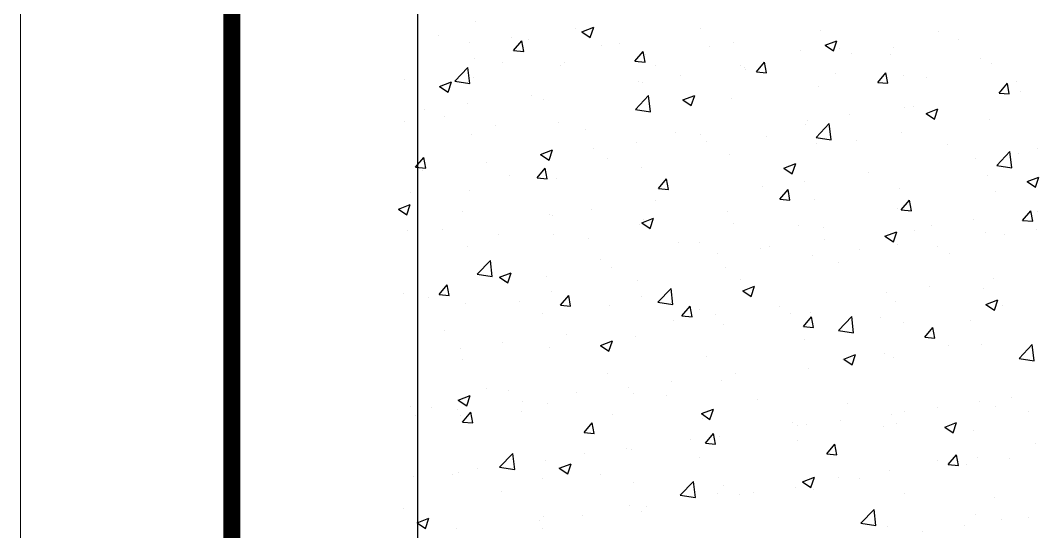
# Model space of a CAD drawing. Header units: millimetres. Extents: x 6597 to 20911, y -10306 to -132.
# Drawn here: x 9652 to 10254, y -736 to -434 of the extents above; entities that cross this region are included whole.
import ezdxf

# ---------------------------------------------------------------- set-up
doc = ezdxf.new("R2010")
doc.units = ezdxf.units.MM
doc.header["$LTSCALE"] = 25
doc.header["$MEASUREMENT"] = 0
doc.layers.add('MAAI - VEGETAÇÃO', color=106, linetype='Continuous')
doc.layers.add('TEXTO', color=7, linetype='Continuous', lineweight=30)

msp = doc.modelspace()

# ---------------------------------------------------------------- linework, layer by layer
at = {"lineweight": 0}
msp.add_line((9651.73, -4361.97), (9651.73, -156.97), dxfattribs=at)
msp.add_line((9886.39, -252.3), (9886.39, -2316.6))
at = {"layer": 'MAAI - VEGETAÇÃO', "linetype": 'Continuous', "transparency": 33554559}
for p, q in [((9920.5, -434.68), (9920.5, -434.68)), ((9979.89, -439.01), (9979.89, -439.01)), ((9983.43, -440.83), (9990.43, -438.14)), ((9988.41, -444.19), (9990.43, -438.14)), ((10053.36, -438.83), (10053.36, -438.83)), ((9898.82, -443.03), (9898.82, -443.03)), ((9942.01, -444), (9942.01, -444)), ((9952.21, -445.29), (9952.21, -445.29)), ((9983.43, -440.83), (9988.41, -444.19)), ((10124.42, -439.99), (10124.42, -439.99)), ((10193.96, -440.76), (10193.96, -440.76)), ((10205.7, -445.26), (10205.7, -445.26)), ((9916.98, -447.29), (9916.98, -447.29)), ((9943.1, -451.95), (9947.92, -446.2)), ((9949.08, -452.47), (9947.92, -446.2)), ((9995.04, -448.84), (9995.04, -448.84)), ((10005.59, -447.54), (10005.59, -447.54)), ((10058.97, -449.8), (10058.97, -449.8)), ((10073.08, -447.03), (10073.08, -447.03)), ((10127.14, -448.84), (10134.15, -446.15)), ((10127.14, -448.84), (10132.12, -452.19)), ((10132.12, -452.19), (10134.15, -446.15)), ((10135.64, -450.78), (10135.64, -450.78)), ((10167.83, -450.25), (10167.83, -450.25)), ((9919.91, -456.47), (9919.91, -456.47)), ((9943.1, -451.95), (9949.08, -452.47)), ((10014.83, -458.22), (10019.65, -452.48)), ((10020.81, -458.75), (10019.65, -452.48)), ((10021.14, -454.53), (10021.14, -454.53)), ((10112.35, -452.05), (10112.35, -452.05)), ((10142.8, -453.54), (10142.8, -453.54)), ((10165.73, -454.31), (10165.73, -454.31)), ((10219.12, -456.57), (10219.12, -456.57)), ((9908.37, -470.11), (9916.16, -461.99)), ((9917.26, -471.5), (9916.15, -462)), ((9936.73, -458.85), (9936.73, -458.85)), ((9970.63, -460.93), (9970.63, -460.93)), ((9973.29, -458.72), (9973.29, -458.72)), ((10014.83, -458.22), (10020.81, -458.75)), ((10026.67, -460.98), (10026.67, -460.98)), ((10077.32, -460.79), (10077.32, -460.79)), ((10079.64, -461.86), (10079.64, -461.86)), ((10080.05, -463.23), (10080.05, -463.23)), ((10086.55, -464.5), (10091.38, -458.75)), ((10092.53, -465.02), (10091.38, -458.75)), ((10225.65, -459.38), (10225.65, -459.38)), ((9878.41, -468.86), (9878.41, -468.86)), ((9919.28, -467.97), (9919.28, -467.97)), ((10041.77, -466.84), (10041.77, -466.84)), ((10086.55, -464.5), (10092.53, -465.02)), ((10133.44, -465.49), (10133.44, -465.49)), ((10158.28, -470.77), (10163.1, -465.03)), ((10164.26, -471.3), (10163.1, -465.03)), ((10173.71, -466.88), (10173.71, -466.88)), ((10186.82, -467.74), (10186.82, -467.74)), ((9899.41, -473.08), (9906.41, -470.4)), ((9899.41, -473.08), (9904.38, -476.44)), ((9904.38, -476.44), (9906.41, -470.4)), ((9908.37, -470.12), (9917.26, -471.5)), ((10016.73, -470.14), (10016.73, -470.14)), ((10019.01, -470.8), (10019.01, -470.8)), ((10123.2, -473.28), (10123.2, -473.28)), ((10158.28, -470.77), (10164.26, -471.3)), ((10230.01, -477.05), (10234.83, -471.3)), ((10235.98, -477.57), (10234.83, -471.31)), ((10240.2, -470), (10240.2, -470)), ((9953.58, -478.45), (9953.58, -478.45)), ((9960.69, -480.81), (9960.69, -480.81)), ((10015.1, -486.66), (10022.89, -478.54)), ((10023.98, -488.05), (10022.88, -478.55)), ((10043.12, -481.09), (10050.12, -478.4)), ((10043.12, -481.09), (10048.1, -484.45)), ((10048.1, -484.45), (10050.12, -478.4)), ((10071.86, -480.32), (10071.86, -480.32)), ((10230.01, -477.05), (10235.98, -477.57)), ((10232.15, -475.76), (10232.15, -475.76)), ((10242.55, -476.39), (10242.55, -476.39)), ((9890.67, -486.74), (9890.67, -486.74)), ((9915.71, -483.44), (9915.71, -483.44)), ((10015.09, -486.67), (10023.98, -488.05)), ((10173.83, -485.77), (10173.83, -485.77)), ((10179.4, -484.7), (10179.4, -484.7)), ((10186.83, -489.1), (10193.84, -486.41)), ((10191.81, -492.46), (10193.84, -486.41)), ((9902.37, -490.82), (9902.37, -490.82)), ((10019.92, -487.82), (10019.92, -487.82)), ((10116.49, -492.98), (10116.49, -492.98)), ((10141.52, -489.69), (10141.52, -489.69)), ((10186.83, -489.1), (10191.81, -492.46)), ((10224.44, -492.67), (10224.44, -492.67)), ((9878.93, -493.86), (9878.93, -493.86)), ((9932.31, -496.12), (9932.31, -496.12)), ((9969.41, -494.22), (9969.41, -494.22)), ((9985.69, -498.37), (9985.69, -498.37)), ((10115.52, -495.78), (10115.52, -495.78)), ((10121.82, -503.21), (10129.61, -495.09)), ((10130.71, -504.6), (10129.6, -495.1)), ((9918.07, -501.26), (9918.07, -501.26)), ((10039.07, -500.63), (10039.07, -500.63)), ((10053.33, -501.3), (10053.33, -501.3)), ((10057.2, -505.79), (10057.2, -505.79)), ((10092.46, -502.89), (10092.46, -502.89)), ((10121.81, -503.22), (10130.71, -504.6)), ((10145.84, -505.14), (10145.84, -505.14)), ((10172.5, -500.16), (10172.5, -500.16)), ((9959.1, -513.35), (9966.1, -510.66)), ((9964.07, -516.7), (9966.1, -510.66)), ((9990.43, -509.58), (9990.43, -509.58)), ((10015.46, -506.29), (10015.46, -506.29)), ((10121.99, -506.57), (10121.99, -506.57)), ((10199.22, -507.4), (10199.22, -507.4)), ((10228.55, -519.76), (10236.33, -511.65)), ((10237.43, -521.15), (10236.33, -511.65)), ((10252.6, -509.65), (10252.6, -509.65)), ((9885.25, -520.89), (9890.07, -515.15)), ((9891.23, -521.42), (9890.07, -515.15)), ((9959.1, -513.35), (9964.07, -516.7)), ((9998.88, -515.8), (9998.88, -515.8)), ((10070.64, -513.61), (10070.64, -513.61)), ((10216.24, -515.83), (10216.24, -515.83)), ((10241.28, -512.53), (10241.28, -512.53)), ((9885.25, -520.89), (9891.23, -521.42)), ((9889.4, -522.88), (9889.4, -522.88)), ((9927.27, -517.9), (9927.27, -517.9)), ((9956.98, -527.17), (9961.8, -521.42)), ((9962.95, -527.69), (9961.8, -521.42)), ((10018.71, -521.11), (10018.71, -521.11)), ((10102.81, -521.35), (10109.81, -518.67)), ((10102.81, -521.35), (10107.79, -524.71)), ((10107.79, -524.71), (10109.81, -518.67)), ((10228.54, -519.77), (10237.43, -521.15)), ((9940.56, -525.81), (9940.56, -525.81)), ((9956.98, -527.17), (9962.95, -527.69)), ((9968.2, -527.51), (9968.2, -527.51)), ((10028.7, -533.44), (10033.52, -527.7)), ((10034.68, -533.97), (10033.52, -527.7)), ((10115.22, -529.13), (10115.22, -529.13)), ((10153.09, -524.14), (10153.09, -524.14)), ((10223.22, -525.96), (10223.22, -525.96)), ((10246.53, -529.36), (10253.53, -526.67)), ((10246.53, -529.36), (10251.5, -532.72)), ((10251.5, -532.72), (10253.53, -526.67)), ((9882.24, -535.82), (9882.24, -535.82)), ((9916.85, -534.55), (9916.85, -534.55)), ((10028.7, -533.44), (10034.68, -533.97)), ((10090.18, -532.43), (10090.18, -532.43)), ((10100.43, -539.72), (10105.25, -533.97)), ((10106.41, -540.24), (10105.25, -533.97)), ((10171.28, -533.45), (10171.28, -533.45)), ((10228.02, -535.43), (10228.02, -535.43)), ((10027.03, -540.74), (10027.03, -540.74)), ((10100.43, -539.72), (10106.41, -540.24)), ((10120.77, -539.86), (10120.77, -539.86)), ((10172.16, -545.99), (10176.98, -540.25)), ((10178.13, -546.52), (10176.98, -540.25)), ((9875.08, -545.6), (9882.08, -542.91)), ((9875.08, -545.6), (9880.05, -548.95)), ((9880.05, -548.95), (9882.08, -542.91)), ((9912.84, -547.22), (9912.84, -547.22)), ((9989.15, -545.73), (9989.15, -545.73)), ((10069.43, -546.9), (10069.43, -546.9)), ((10169.71, -545.44), (10169.71, -545.44)), ((10172.16, -545.99), (10178.13, -546.52)), ((10243.88, -552.27), (10248.7, -546.52)), ((10249.86, -552.79), (10248.7, -546.52)), ((10252.84, -546.99), (10252.84, -546.99)), ((9964.12, -549.02), (9964.12, -549.02)), ((9966.22, -549.47), (9966.22, -549.47)), ((10018.79, -553.61), (10025.79, -550.92)), ((10018.79, -553.61), (10023.76, -556.96)), ((10019.6, -551.73), (10019.6, -551.73)), ((10023.76, -556.96), (10025.79, -550.92)), ((10072.98, -553.99), (10072.98, -553.99)), ((10214.97, -551.97), (10214.97, -551.97)), ((10243.88, -552.27), (10249.86, -552.79)), ((9880.54, -558.4), (9880.54, -558.4)), ((9900.96, -557.34), (9900.96, -557.34)), ((10017.49, -554.39), (10017.49, -554.39)), ((10111.39, -555.45), (10111.39, -555.45)), ((10126.37, -556.24), (10126.37, -556.24)), ((10162.5, -561.62), (10169.51, -558.93)), ((10167.48, -564.97), (10169.5, -558.93)), ((10179.75, -558.5), (10179.75, -558.5)), ((10189.94, -555.27), (10189.94, -555.27)), ((10222.01, -559.25), (10222.01, -559.25)), ((10251.99, -557.38), (10251.99, -557.38)), ((9933.92, -560.65), (9933.92, -560.65)), ((9966.98, -560.8), (9966.98, -560.8)), ((9987.3, -562.91), (9987.3, -562.91)), ((10040.69, -565.16), (10040.69, -565.16)), ((10053.07, -565.46), (10053.07, -565.46)), ((10126.78, -563.58), (10126.78, -563.58)), ((10162.5, -561.62), (10167.48, -564.97)), ((10233.13, -560.75), (10233.13, -560.75)), ((9915.64, -567.84), (9915.64, -567.84)), ((10063.87, -571.87), (10063.87, -571.87)), ((10088.91, -568.57), (10088.91, -568.57)), ((10094.07, -567.42), (10094.07, -567.42)), ((10147.45, -569.67), (10147.45, -569.67)), ((10170.07, -566.74), (10170.07, -566.74)), ((10193.67, -567.39), (10193.67, -567.39)), ((10200.83, -571.93), (10200.83, -571.93)), ((9921.63, -584.07), (9929.42, -575.95)), ((9930.52, -585.46), (9929.41, -575.96)), ((9994.75, -575.47), (9994.75, -575.47)), ((10119.56, -573.15), (10119.56, -573.15)), ((10135.35, -577.4), (10135.35, -577.4)), ((9921.62, -584.08), (9930.52, -585.46)), ((9934.77, -585.86), (9941.77, -583.17)), ((9939.74, -589.22), (9941.77, -583.17)), ((10000.72, -580.18), (10000.72, -580.18)), ((10068.21, -580.19), (10068.21, -580.19)), ((9934.77, -585.86), (9939.74, -589.22)), ((9936.43, -585.48), (9936.43, -585.48)), ((9937.81, -588.46), (9937.81, -588.46)), ((9962.85, -585.17), (9962.85, -585.17)), ((10016.27, -587.68), (10016.27, -587.68)), ((10077.03, -587.41), (10077.03, -587.41)), ((10226.54, -586.43), (10226.54, -586.43)), ((9878.11, -595.49), (9878.11, -595.49)), ((9899.13, -596.11), (9903.95, -590.37)), ((9899.13, -596.11), (9905.1, -596.64)), ((9905.1, -596.64), (9903.95, -590.37)), ((9965.76, -594.09), (9965.76, -594.09)), ((10028.35, -600.62), (10036.14, -592.51)), ((10037.24, -602.01), (10036.14, -592.51)), ((10078.48, -593.87), (10085.48, -591.18)), ((10078.48, -593.87), (10083.46, -597.22)), ((10083.45, -597.22), (10085.48, -591.18)), ((10163.63, -594.71), (10163.63, -594.71)), ((10188.66, -591.42), (10188.66, -591.42)), ((10220.79, -592.54), (10220.79, -592.54)), ((9892.94, -598.05), (9892.94, -598.05)), ((9914.42, -601.13), (9914.42, -601.13)), ((9946.32, -600.31), (9946.32, -600.31)), ((9970.85, -602.39), (9975.67, -596.64)), ((9976.83, -602.91), (9975.67, -596.64)), ((10018.71, -597.43), (10018.71, -597.43)), ((10028.35, -600.63), (10037.24, -602.01)), ((10168.85, -600.03), (10168.85, -600.03)), ((10222.19, -601.88), (10229.2, -599.19)), ((10222.19, -601.88), (10227.17, -605.23)), ((10227.17, -605.23), (10229.2, -599.19)), ((9960.39, -607.44), (9960.39, -607.44)), ((9970.85, -602.39), (9976.83, -602.91)), ((9999.71, -602.56), (9999.71, -602.56)), ((10042.58, -608.66), (10047.4, -602.92)), ((10048.56, -609.19), (10047.4, -602.92)), ((10053.09, -604.82), (10053.09, -604.82)), ((10062.6, -608.01), (10062.6, -608.01)), ((10100.47, -603.03), (10100.47, -603.03)), ((10106.47, -607.07), (10106.47, -607.07)), ((10118.34, -606.43), (10118.34, -606.43)), ((10231.86, -602.39), (10231.86, -602.39)), ((10037.57, -611.31), (10037.57, -611.31)), ((10042.58, -608.66), (10048.56, -609.19)), ((10067, -613.48), (10067, -613.48)), ((10114.3, -614.94), (10119.13, -609.19)), ((10120.28, -615.46), (10119.13, -609.19)), ((10135.08, -617.18), (10142.87, -609.06)), ((10143.97, -618.56), (10142.86, -609.07)), ((10159.85, -609.33), (10159.85, -609.33)), ((10173.54, -612.4), (10173.54, -612.4)), ((10213.24, -611.58), (10213.24, -611.58)), ((9902.07, -617.45), (9902.07, -617.45)), ((9974.41, -619.62), (9974.41, -619.62)), ((10114.3, -614.94), (10120.28, -615.46)), ((10135.07, -617.18), (10143.97, -618.56)), ((10186.03, -621.21), (10190.85, -615.47)), ((10192.01, -621.74), (10190.85, -615.47)), ((9936.54, -624.61), (9936.54, -624.61)), ((9994.46, -626.12), (10001.46, -623.43)), ((9994.46, -626.12), (9999.43, -629.48)), ((9999.43, -629.48), (10001.46, -623.43)), ((10015.06, -620.97), (10015.06, -620.97)), ((10115.22, -622.41), (10115.22, -622.41)), ((10186.03, -621.21), (10192.01, -621.74)), ((10200.23, -625.87), (10200.23, -625.87)), ((10219.57, -625.82), (10219.57, -625.82)), ((10241.8, -633.73), (10249.59, -625.61)), ((10250.69, -635.11), (10249.58, -625.62)), ((9911.51, -627.9), (9911.51, -627.9)), ((9964.55, -627.38), (9964.55, -627.38)), ((10138.17, -634.13), (10145.17, -631.44)), ((10143.15, -637.49), (10145.17, -631.44)), ((10162.36, -630.86), (10162.36, -630.86)), ((9913.2, -634.42), (9913.2, -634.42)), ((10056.9, -632.42), (10056.9, -632.42)), ((10137.32, -634.15), (10137.32, -634.15)), ((10138.17, -634.13), (10143.15, -637.49)), ((10167.64, -633.32), (10167.64, -633.32)), ((10241.8, -633.74), (10250.69, -635.12)), ((9998.58, -642.43), (9998.58, -642.43)), ((10074.17, -642.47), (10074.17, -642.47)), ((10117.12, -639.72), (10117.12, -639.72)), ((10036.29, -647.45), (10036.29, -647.45)), ((10065.78, -646.77), (10065.78, -646.77)), ((9910.44, -658.38), (9917.44, -655.69)), ((9915.41, -661.73), (9917.44, -655.69)), ((9926.85, -651.4), (9926.85, -651.4)), ((9940.26, -652.44), (9940.26, -652.44)), ((9980.23, -653.66), (9980.23, -653.66)), ((10011.26, -650.75), (10011.26, -650.75)), ((10013.84, -654.26), (10013.84, -654.26)), ((10033.61, -655.92), (10033.61, -655.92)), ((9910.44, -658.38), (9915.41, -661.73)), ((9948.11, -659.06), (9948.11, -659.06)), ((9963.33, -660.66), (9963.33, -660.66)), ((10087, -658.17), (10087, -658.17)), ((10140.38, -660.43), (10140.38, -660.43)), ((10218.36, -659.11), (10218.36, -659.11)), ((10227.73, -662.06), (10227.73, -662.06)), ((10237.08, -657), (10237.08, -657)), ((9881.95, -662.45), (9881.95, -662.45)), ((9885.2, -667.35), (9885.2, -667.35)), ((9894.55, -662.58), (9894.55, -662.58)), ((9910.23, -664.05), (9910.23, -664.05)), ((9911.99, -667.71), (9911.99, -667.71)), ((9913, -671.33), (9917.82, -665.59)), ((9918.98, -671.86), (9917.82, -665.59)), ((9947.94, -664.84), (9947.94, -664.84)), ((10001.32, -667.09), (10001.32, -667.09)), ((10054.15, -666.38), (10061.15, -663.7)), ((10054.15, -666.38), (10059.12, -669.74)), ((10059.12, -669.74), (10061.15, -663.7)), ((10166.42, -666.61), (10166.42, -666.61)), ((10173.92, -665.31), (10173.92, -665.31)), ((10193.76, -662.68), (10193.76, -662.68)), ((10247.14, -664.94), (10247.14, -664.94)), ((9913, -671.33), (9918.98, -671.85)), ((9984.73, -677.61), (9989.55, -671.86)), ((9990.7, -678.13), (9989.55, -671.86)), ((10054.7, -669.35), (10054.7, -669.35)), ((10108.08, -671.6), (10108.08, -671.6)), ((10111.02, -673.59), (10111.02, -673.59)), ((10115.91, -673.01), (10115.91, -673.01)), ((10136.05, -670.3), (10136.05, -670.3)), ((10161.46, -673.86), (10161.46, -673.86)), ((10169.41, -672.07), (10169.41, -672.07)), ((10197.86, -674.39), (10204.86, -671.7)), ((10197.86, -674.39), (10202.84, -677.75)), ((10202.84, -677.75), (10204.86, -671.7)), ((9984.73, -677.61), (9990.71, -678.13)), ((10056.45, -683.88), (10061.27, -678.14)), ((10062.43, -684.41), (10061.27, -678.14)), ((10064.56, -680.05), (10064.56, -680.05)), ((10214.85, -676.11), (10214.85, -676.11)), ((10047.86, -681.91), (10047.86, -681.91)), ((10056.45, -683.88), (10062.43, -684.41)), ((10111.09, -682.08), (10111.09, -682.08)), ((10128.18, -690.16), (10133, -684.41)), ((10134.16, -690.68), (10133, -684.41)), ((10251.69, -684.01), (10251.69, -684.01)), ((9934.89, -698.04), (9942.68, -689.92)), ((9943.78, -699.42), (9942.67, -689.93)), ((9984.95, -690.19), (9984.95, -690.19)), ((10009.99, -686.89), (10009.99, -686.89)), ((10012.63, -687.55), (10012.63, -687.55)), ((10052.77, -692.09), (10052.77, -692.09)), ((10128.18, -690.16), (10134.16, -690.68)), ((10199.91, -696.43), (10204.73, -690.69)), ((10205.88, -696.96), (10204.73, -690.69)), ((10217.14, -692.4), (10217.14, -692.4)), ((9921.8, -698.5), (9921.8, -698.5)), ((9934.88, -698.04), (9943.78, -699.42)), ((9962.12, -693.95), (9962.12, -693.95)), ((9970.13, -698.64), (9977.13, -695.95)), ((9975.1, -701.99), (9977.13, -695.95)), ((10193.37, -694.02), (10193.37, -694.02)), ((10199.91, -696.43), (10205.88, -696.96)), ((10210.77, -696.44), (10210.77, -696.44)), ((10235.81, -693.14), (10235.81, -693.14)), ((9883.93, -703.49), (9883.93, -703.49)), ((9906.96, -702.24), (9906.96, -702.24)), ((9910.77, -701), (9910.77, -701)), ((9960.34, -704.49), (9960.34, -704.49)), ((9970.13, -698.64), (9975.1, -701.99)), ((9994.45, -702.1), (9994.45, -702.1)), ((10113.84, -706.65), (10120.84, -703.96)), ((10118.81, -710), (10120.84, -703.96)), ((10135.05, -704.03), (10135.05, -704.03)), ((10165.2, -699.9), (10165.2, -699.9)), ((10013.72, -706.75), (10013.72, -706.75)), ((10041.61, -714.59), (10049.4, -706.47)), ((10050.5, -715.97), (10049.39, -706.48)), ((10067.1, -709), (10067.1, -709)), ((10109.74, -709.74), (10109.74, -709.74)), ((10113.84, -706.65), (10118.81, -710)), ((10114.69, -706.3), (10114.69, -706.3)), ((10147.62, -704.75), (10147.62, -704.75)), ((9936.14, -712.11), (9936.14, -712.11)), ((10041.61, -714.6), (10050.5, -715.97)), ((10063.35, -713.34), (10063.35, -713.34)), ((10076.73, -714.04), (10076.73, -714.04)), ((10084.71, -713.04), (10084.71, -713.04)), ((10120.48, -711.26), (10120.48, -711.26)), ((10173.87, -713.51), (10173.87, -713.51)), ((10227.25, -715.77), (10227.25, -715.77)), ((9877.82, -722.12), (9877.82, -722.12)), ((10011.41, -720.84), (10011.41, -720.84)), ((10021.55, -721.35), (10021.55, -721.35)), ((9886.11, -730.89), (9893.11, -728.2)), ((9891.08, -734.25), (9893.11, -728.2)), ((9960.9, -727.24), (9960.9, -727.24)), ((9983.68, -726.34), (9983.68, -726.34)), ((10018.42, -724.05), (10018.42, -724.05)), ((10148.34, -731.14), (10156.13, -723.02)), ((10157.22, -732.53), (10156.12, -723.03)), ((10215.93, -725.69), (10215.93, -725.69)), ((10247.37, -727.6), (10247.37, -727.6)), ((9886.11, -730.89), (9891.08, -734.25)), ((9909.56, -734.28), (9909.56, -734.28)), ((9958.65, -729.63), (9958.65, -729.63)), ((9960.1, -734.06), (9960.1, -734.06)), ((10148.33, -731.15), (10157.22, -732.53)), ((10163.99, -733.19), (10163.99, -733.19)), ((10209.5, -732.58), (10209.5, -732.58)), ((10231.56, -729.02), (10231.56, -729.02)), ((10184.46, -735.88), (10184.46, -735.88))]:
    msp.add_line(p, q, dxfattribs=at)
at = {"layer": 'TEXTO', "color": 7, "const_width": 10}
msp.add_lwpolyline([(15546.73, -206.97), (9776.73, -206.97), (9776.73, -4311.97), (15546.73, -4311.97)], close=True, dxfattribs=at)

doc.saveas('drawing.dxf')
